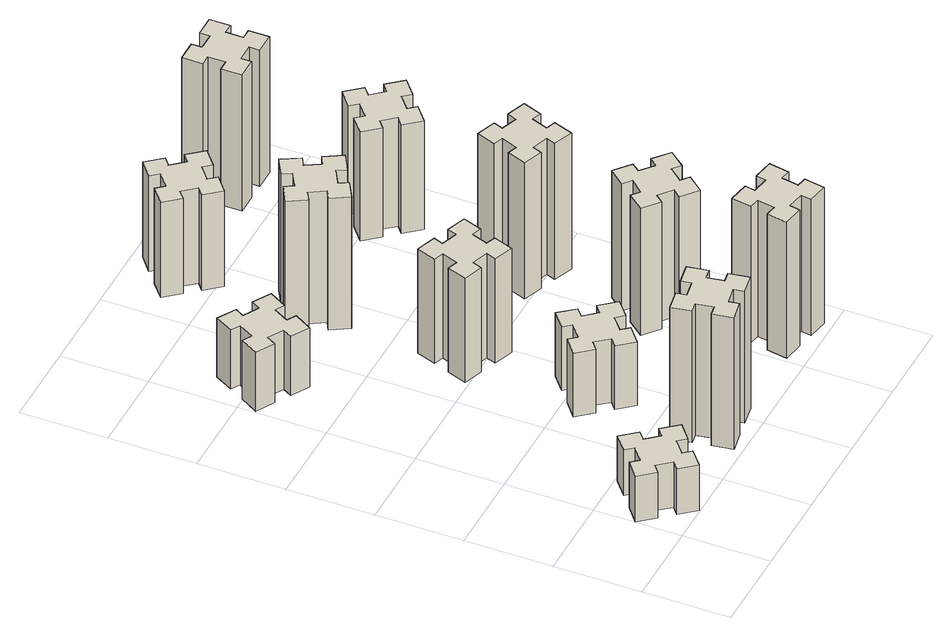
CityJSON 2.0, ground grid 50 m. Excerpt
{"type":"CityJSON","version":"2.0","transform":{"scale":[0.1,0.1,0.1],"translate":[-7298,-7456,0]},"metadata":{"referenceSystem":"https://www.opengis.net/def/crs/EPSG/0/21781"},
"CityObjects":{
"building1":{"type":"Building","attributes":{"class":"1000","function":"1000","usage":"1000","yearOfConstruction":2016,"roofType":"1000","measuredHeight":30,"storeysAboveGround":30,"storeysBelowGround":0},"geometry":[{"type":"Solid","lod":"1","boundaries":[[[[0,1,2,3,4,5,6,7,8,9,10,11,12,13,14,15,16,17,18,19]],[[17,16,20,21]],[[16,15,22,20]],[[15,14,23,22]],[[14,13,24,23]],[[13,12,25,24]],[[12,11,26,25]],[[11,10,27,26]],[[10,9,28,27]],[[9,8,29,28]],[[8,7,30,29]],[[7,6,31,30]],[[6,5,32,31]],[[5,4,33,32]],[[4,3,34,33]],[[3,2,35,34]],[[2,1,36,35]],[[1,0,37,36]],[[0,19,38,37]],[[19,18,39,38]],[[18,17,21,39]],[[24,25,26,27,28,29,30,31,32,33,34,35,36,37,38,39,21,20,22,23]]]]}]},
"building2":{"type":"Building","attributes":{"class":"1000","function":"1000","usage":"1000","yearOfConstruction":2016,"roofType":"1000","measuredHeight":87,"storeysAboveGround":30,"storeysBelowGround":0},"geometry":[{"type":"Solid","lod":"1","boundaries":[[[[40,41,42,43,44,45,46,47,48,49,50,51,52,53,54,55,56,57,58,59]],[[57,56,60,61]],[[56,55,62,60]],[[55,54,63,62]],[[54,53,64,63]],[[53,52,65,64]],[[52,51,66,65]],[[51,50,67,66]],[[50,49,68,67]],[[49,48,69,68]],[[48,47,70,69]],[[47,46,71,70]],[[46,45,72,71]],[[45,44,73,72]],[[44,43,74,73]],[[43,42,75,74]],[[42,41,76,75]],[[41,40,77,76]],[[40,59,78,77]],[[59,58,79,78]],[[58,57,61,79]],[[64,65,66,67,68,69,70,71,72,73,74,75,76,77,78,79,61,60,62,63]]]]}]},
"building3":{"type":"Building","attributes":{"class":"1000","function":"1000","usage":"1000","yearOfConstruction":2016,"roofType":"1000","measuredHeight":39,"storeysAboveGround":30,"storeysBelowGround":0},"geometry":[{"type":"Solid","lod":"1","boundaries":[[[[80,81,82,83,84,85,86,87,88,89,90,91,92,93,94,95,96,97,98,99]],[[97,96,100,101]],[[96,95,102,100]],[[95,94,103,102]],[[94,93,104,103]],[[93,92,105,104]],[[92,91,106,105]],[[91,90,107,106]],[[90,89,108,107]],[[89,88,109,108]],[[88,87,110,109]],[[87,86,111,110]],[[86,85,112,111]],[[85,84,113,112]],[[84,83,114,113]],[[83,82,115,114]],[[82,81,116,115]],[[81,80,117,116]],[[80,99,118,117]],[[99,98,119,118]],[[98,97,101,119]],[[104,105,106,107,108,109,110,111,112,113,114,115,116,117,118,119,101,100,102,103]]]]}]},
"building4":{"type":"Building","attributes":{"class":"1000","function":"1000","usage":"1000","yearOfConstruction":2016,"roofType":"1000","measuredHeight":42,"storeysAboveGround":30,"storeysBelowGround":0},"geometry":[{"type":"Solid","lod":"1","boundaries":[[[[120,121,122,123,124,125,126,127,128,129,130,131,132,133,134,135,136,137,138,139]],[[137,136,140,141]],[[136,135,142,140]],[[135,134,143,142]],[[134,133,144,143]],[[133,132,145,144]],[[132,131,146,145]],[[131,130,147,146]],[[130,129,148,147]],[[129,128,149,148]],[[128,127,150,149]],[[127,126,151,150]],[[126,125,152,151]],[[125,124,153,152]],[[124,123,154,153]],[[123,122,155,154]],[[122,121,156,155]],[[121,120,157,156]],[[120,139,158,157]],[[139,138,159,158]],[[138,137,141,159]],[[144,145,146,147,148,149,150,151,152,153,154,155,156,157,158,159,141,140,142,143]]]]}]},
"building5":{"type":"Building","attributes":{"class":"1000","function":"1000","usage":"1000","yearOfConstruction":2016,"roofType":"1000","measuredHeight":69,"storeysAboveGround":30,"storeysBelowGround":0},"geometry":[{"type":"Solid","lod":"1","boundaries":[[[[160,161,162,163,164,165,166,167,168,169,170,171,172,173,174,175,176,177,178,179]],[[177,176,180,181]],[[176,175,182,180]],[[175,174,183,182]],[[174,173,184,183]],[[173,172,185,184]],[[172,171,186,185]],[[171,170,187,186]],[[170,169,188,187]],[[169,168,189,188]],[[168,167,190,189]],[[167,166,191,190]],[[166,165,192,191]],[[165,164,193,192]],[[164,163,194,193]],[[163,162,195,194]],[[162,161,196,195]],[[161,160,197,196]],[[160,179,198,197]],[[179,178,199,198]],[[178,177,181,199]],[[184,185,186,187,188,189,190,191,192,193,194,195,196,197,198,199,181,180,182,183]]]]}]},
"building6":{"type":"Building","attributes":{"class":"1000","function":"1000","usage":"1000","yearOfConstruction":2016,"roofType":"1000","measuredHeight":87,"storeysAboveGround":30,"storeysBelowGround":0},"geometry":[{"type":"Solid","lod":"1","boundaries":[[[[200,201,202,203,204,205,206,207,208,209,210,211,212,213,214,215,216,217,218,219]],[[217,216,220,221]],[[216,215,222,220]],[[215,214,223,222]],[[214,213,224,223]],[[213,212,225,224]],[[212,211,226,225]],[[211,210,227,226]],[[210,209,228,227]],[[209,208,229,228]],[[208,207,230,229]],[[207,206,231,230]],[[206,205,232,231]],[[205,204,233,232]],[[204,203,234,233]],[[203,202,235,234]],[[202,201,236,235]],[[201,200,237,236]],[[200,219,238,237]],[[219,218,239,238]],[[218,217,221,239]],[[224,225,226,227,228,229,230,231,232,233,234,235,236,237,238,239,221,220,222,223]]]]}]},
"building7":{"type":"Building","attributes":{"class":"1000","function":"1000","usage":"1000","yearOfConstruction":2016,"roofType":"1000","measuredHeight":90,"storeysAboveGround":30,"storeysBelowGround":0},"geometry":[{"type":"Solid","lod":"1","boundaries":[[[[240,241,242,243,244,245,246,247,248,249,250,251,252,253,254,255,256,257,258,259]],[[257,256,260,261]],[[256,255,262,260]],[[255,254,263,262]],[[254,253,264,263]],[[253,252,265,264]],[[252,251,266,265]],[[251,250,267,266]],[[250,249,268,267]],[[249,248,269,268]],[[248,247,270,269]],[[247,246,271,270]],[[246,245,272,271]],[[245,244,273,272]],[[244,243,274,273]],[[243,242,275,274]],[[242,241,276,275]],[[241,240,277,276]],[[240,259,278,277]],[[259,258,279,278]],[[258,257,261,279]],[[264,265,266,267,268,269,270,271,272,273,274,275,276,277,278,279,261,260,262,263]]]]}]},
"building8":{"type":"Building","attributes":{"class":"1000","function":"1000","usage":"1000","yearOfConstruction":2016,"roofType":"1000","measuredHeight":63,"storeysAboveGround":30,"storeysBelowGround":0},"geometry":[{"type":"Solid","lod":"1","boundaries":[[[[280,281,282,283,284,285,286,287,288,289,290,291,292,293,294,295,296,297,298,299]],[[297,296,300,301]],[[296,295,302,300]],[[295,294,303,302]],[[294,293,304,303]],[[293,292,305,304]],[[292,291,306,305]],[[291,290,307,306]],[[290,289,308,307]],[[289,288,309,308]],[[288,287,310,309]],[[287,286,311,310]],[[286,285,312,311]],[[285,284,313,312]],[[284,283,314,313]],[[283,282,315,314]],[[282,281,316,315]],[[281,280,317,316]],[[280,299,318,317]],[[299,298,319,318]],[[298,297,301,319]],[[304,305,306,307,308,309,310,311,312,313,314,315,316,317,318,319,301,300,302,303]]]]}]},
"building9":{"type":"Building","attributes":{"class":"1000","function":"1000","usage":"1000","yearOfConstruction":2016,"roofType":"1000","measuredHeight":84,"storeysAboveGround":30,"storeysBelowGround":0},"geometry":[{"type":"Solid","lod":"1","boundaries":[[[[320,321,322,323,324,325,326,327,328,329,330,331,332,333,334,335,336,337,338,339]],[[337,336,340,341]],[[336,335,342,340]],[[335,334,343,342]],[[334,333,344,343]],[[333,332,345,344]],[[332,331,346,345]],[[331,330,347,346]],[[330,329,348,347]],[[329,328,349,348]],[[328,327,350,349]],[[327,326,351,350]],[[326,325,352,351]],[[325,324,353,352]],[[324,323,354,353]],[[323,322,355,354]],[[322,321,356,355]],[[321,320,357,356]],[[320,339,358,357]],[[339,338,359,358]],[[338,337,341,359]],[[344,345,346,347,348,349,350,351,352,353,354,355,356,357,358,359,341,340,342,343]]]]}]},
"building10":{"type":"Building","attributes":{"class":"1000","function":"1000","usage":"1000","yearOfConstruction":2016,"roofType":"1000","measuredHeight":90,"storeysAboveGround":30,"storeysBelowGround":0},"geometry":[{"type":"Solid","lod":"1","boundaries":[[[[360,361,362,363,364,365,366,367,368,369,370,371,372,373,374,375,376,377,378,379]],[[377,376,380,381]],[[376,375,382,380]],[[375,374,383,382]],[[374,373,384,383]],[[373,372,385,384]],[[372,371,386,385]],[[371,370,387,386]],[[370,369,388,387]],[[369,368,389,388]],[[368,367,390,389]],[[367,366,391,390]],[[366,365,392,391]],[[365,364,393,392]],[[364,363,394,393]],[[363,362,395,394]],[[362,361,396,395]],[[361,360,397,396]],[[360,379,398,397]],[[379,378,399,398]],[[378,377,381,399]],[[384,385,386,387,388,389,390,391,392,393,394,395,396,397,398,399,381,380,382,383]]]]}]},
"building11":{"type":"Building","attributes":{"class":"1000","function":"1000","usage":"1000","yearOfConstruction":2016,"roofType":"1000","measuredHeight":72,"storeysAboveGround":30,"storeysBelowGround":0},"geometry":[{"type":"Solid","lod":"1","boundaries":[[[[400,401,402,403,404,405,406,407,408,409,410,411,412,413,414,415,416,417,418,419]],[[417,416,420,421]],[[416,415,422,420]],[[415,414,423,422]],[[414,413,424,423]],[[413,412,425,424]],[[412,411,426,425]],[[411,410,427,426]],[[410,409,428,427]],[[409,408,429,428]],[[408,407,430,429]],[[407,406,431,430]],[[406,405,432,431]],[[405,404,433,432]],[[404,403,434,433]],[[403,402,435,434]],[[402,401,436,435]],[[401,400,437,436]],[[400,419,438,437]],[[419,418,439,438]],[[418,417,421,439]],[[424,425,426,427,428,429,430,431,432,433,434,435,436,437,438,439,421,420,422,423]]]]}]},
"building12":{"type":"Building","attributes":{"class":"1000","function":"1000","usage":"1000","yearOfConstruction":2016,"roofType":"1000","measuredHeight":90,"storeysAboveGround":30,"storeysBelowGround":0},"geometry":[{"type":"Solid","lod":"1","boundaries":[[[[440,441,442,443,444,445,446,447,448,449,450,451,452,453,454,455,456,457,458,459]],[[457,456,460,461]],[[456,455,462,460]],[[455,454,463,462]],[[454,453,464,463]],[[453,452,465,464]],[[452,451,466,465]],[[451,450,467,466]],[[450,449,468,467]],[[449,448,469,468]],[[448,447,470,469]],[[447,446,471,470]],[[446,445,472,471]],[[445,444,473,472]],[[444,443,474,473]],[[443,442,475,474]],[[442,441,476,475]],[[441,440,477,476]],[[440,459,478,477]],[[459,458,479,478]],[[458,457,461,479]],[[464,465,466,467,468,469,470,471,472,473,474,475,476,477,478,479,461,460,462,463]]]]}]}
},
"vertices":[
[129,213,0],[193,136,0],[147,98,0],[224,6,0],[316,83,0],[278,129,0],[354,193,0],[393,147,0],[485,224,0],[408,316,0],[362,278,0],[297,354,0],[343,393,0],[266,485,0],[174,408,0],[213,362,0],[136,297,0],[98,343,0],[6,266,0],[83,174,0],[136,297,300],[98,343,300],[213,362,300],[174,408,300],[266,485,300],[343,393,300],[297,354,300],[362,278,300],[408,316,300],[485,224,300],[393,147,300],[354,193,300],[278,129,300],[316,83,300],[224,6,300],[147,98,300],[193,136,300],[129,213,300],[83,174,300],[6,266,300],
[915,362,0],[817,345,0],[807,404,0],[688,383,0],[709,265,0],[768,275,0],[786,177,0],[727,167,0],[747,48,0],[866,69,0],[855,128,0],[954,146,0],[964,87,0],[1082,107,0],[1061,226,0],[1002,215,0],[985,314,0],[1044,324,0],[1023,442,0],[905,421,0],[985,314,870],[1044,324,870],[1002,215,870],[1061,226,870],[1082,107,870],[964,87,870],[954,146,870],[855,128,870],[866,69,870],[747,48,870],[727,167,870],[786,177,870],[768,275,870],[709,265,870],[688,383,870],[807,404,870],[817,345,870],[915,362,870],[905,421,870],[1023,442,870],
[316,2367,0],[366,2454,0],[418,2424,0],[478,2528,0],[374,2588,0],[344,2536,0],[257,2586,0],[287,2638,0],[183,2698,0],[123,2594,0],[175,2564,0],[125,2477,0],[73,2507,0],[13,2403,0],[117,2343,0],[147,2395,0],[234,2345,0],[204,2293,0],[308,2233,0],[368,2337,0],[234,2345,390],[204,2293,390],[147,2395,390],[117,2343,390],[13,2403,390],[73,2507,390],[125,2477,390],[175,2564,390],[123,2594,390],[183,2698,390],[287,2638,390],[257,2586,390],[344,2536,390],[374,2588,390],[478,2528,390],[418,2424,390],[366,2454,390],[316,2367,390],[368,2337,390],[308,2233,390],
[853,1002,0],[776,937,0],[738,983,0],[646,906,0],[723,814,0],[769,853,0],[833,776,0],[787,738,0],[864,646,0],[956,723,0],[918,769,0],[994,833,0],[1033,787,0],[1125,864,0],[1048,956,0],[1002,918,0],[937,994,0],[983,1033,0],[906,1125,0],[814,1048,0],[937,994,420],[983,1033,420],[1002,918,420],[1048,956,420],[1125,864,420],[1033,787,420],[994,833,420],[918,769,420],[956,723,420],[864,646,420],[787,738,420],[833,776,420],[769,853,420],[723,814,420],[646,906,420],[738,983,420],[776,937,420],[853,1002,420],[814,1048,420],[906,1125,420],
[972,1541,0],[1006,1635,0],[1062,1614,0],[1103,1727,0],[990,1768,0],[970,1712,0],[876,1746,0],[897,1802,0],[784,1843,0],[743,1730,0],[799,1710,0],[765,1616,0],[709,1637,0],[667,1524,0],[780,1483,0],[801,1539,0],[895,1505,0],[874,1449,0],[987,1407,0],[1028,1520,0],[895,1505,690],[874,1449,690],[801,1539,690],[780,1483,690],[667,1524,690],[709,1637,690],[765,1616,690],[799,1710,690],[743,1730,690],[784,1843,690],[897,1802,690],[876,1746,690],[970,1712,690],[990,1768,690],[1103,1727,690],[1062,1614,690],[1006,1635,690],[972,1541,690],[1028,1520,690],[987,1407,690],
[765,2454,0],[815,2367,0],[763,2337,0],[823,2233,0],[927,2293,0],[897,2345,0],[984,2395,0],[1014,2343,0],[1118,2403,0],[1058,2507,0],[1006,2477,0],[956,2564,0],[1008,2594,0],[948,2698,0],[844,2638,0],[874,2586,0],[787,2536,0],[757,2588,0],[653,2528,0],[713,2424,0],[787,2536,870],[757,2588,870],[874,2586,870],[844,2638,870],[948,2698,870],[1008,2594,870],[956,2564,870],[1006,2477,870],[1058,2507,870],[1118,2403,870],[1014,2343,870],[984,2395,870],[897,2345,870],[927,2293,870],[823,2233,870],[763,2337,870],[815,2367,870],[765,2454,870],[713,2424,870],[653,2528,870],
[1794,345,0],[1695,362,0],[1706,421,0],[1587,442,0],[1567,324,0],[1626,314,0],[1608,215,0],[1549,226,0],[1528,107,0],[1647,87,0],[1657,146,0],[1755,128,0],[1745,69,0],[1863,48,0],[1884,167,0],[1825,177,0],[1842,275,0],[1901,265,0],[1922,383,0],[1804,404,0],[1842,275,900],[1901,265,900],[1825,177,900],[1884,167,900],[1863,48,900],[1745,69,900],[1755,128,900],[1657,146,900],[1647,87,900],[1528,107,900],[1549,226,900],[1608,215,900],[1626,314,900],[1567,324,900],[1587,442,900],[1706,421,900],[1695,362,900],[1794,345,900],[1804,404,900],[1922,383,900],
[1002,3238,0],[937,3314,0],[983,3353,0],[906,3445,0],[814,3368,0],[853,3322,0],[776,3257,0],[738,3303,0],[646,3226,0],[723,3134,0],[769,3173,0],[833,3096,0],[787,3058,0],[864,2966,0],[956,3043,0],[918,3089,0],[994,3153,0],[1033,3107,0],[1125,3184,0],[1048,3276,0],[994,3153,630],[1033,3107,630],[918,3089,630],[956,3043,630],[864,2966,630],[787,3058,630],[833,3096,630],[769,3173,630],[723,3134,630],[646,3226,630],[738,3303,630],[776,3257,630],[853,3322,630],[814,3368,630],[906,3445,630],[983,3353,630],[937,3314,630],[1002,3238,630],[1048,3276,630],[1125,3184,630],
[1677,776,0],[1742,853,0],[1788,814,0],[1865,906,0],[1773,983,0],[1734,937,0],[1658,1002,0],[1696,1048,0],[1604,1125,0],[1527,1033,0],[1573,994,0],[1509,918,0],[1463,956,0],[1386,864,0],[1478,787,0],[1516,833,0],[1593,769,0],[1554,723,0],[1646,646,0],[1723,738,0],[1593,769,840],[1554,723,840],[1516,833,840],[1478,787,840],[1386,864,840],[1463,956,840],[1509,918,840],[1573,994,840],[1527,1033,840],[1604,1125,840],[1696,1048,840],[1658,1002,840],[1734,937,840],[1773,983,840],[1865,906,840],[1788,814,840],[1742,853,840],[1677,776,840],[1723,738,840],[1646,646,840],
[1710,1712,0],[1616,1746,0],[1637,1802,0],[1524,1843,0],[1483,1730,0],[1539,1710,0],[1505,1616,0],[1449,1637,0],[1407,1524,0],[1520,1483,0],[1541,1539,0],[1635,1505,0],[1614,1449,0],[1727,1407,0],[1768,1520,0],[1712,1541,0],[1746,1635,0],[1802,1614,0],[1843,1727,0],[1730,1768,0],[1746,1635,900],[1802,1614,900],[1712,1541,900],[1768,1520,900],[1727,1407,900],[1614,1449,900],[1635,1505,900],[1541,1539,900],[1520,1483,900],[1407,1524,900],[1449,1637,900],[1505,1616,900],[1539,1710,900],[1483,1730,900],[1524,1843,900],[1637,1802,900],[1616,1746,900],[1710,1712,900],[1730,1768,900],[1843,1727,900],
[1609,2433,0],[1673,2356,0],[1627,2318,0],[1704,2226,0],[1796,2303,0],[1758,2349,0],[1834,2413,0],[1873,2367,0],[1965,2444,0],[1888,2536,0],[1842,2498,0],[1777,2574,0],[1823,2613,0],[1746,2705,0],[1654,2628,0],[1693,2582,0],[1616,2517,0],[1578,2563,0],[1486,2486,0],[1563,2394,0],[1616,2517,720],[1578,2563,720],[1693,2582,720],[1654,2628,720],[1746,2705,720],[1823,2613,720],[1777,2574,720],[1842,2498,720],[1888,2536,720],[1965,2444,720],[1873,2367,720],[1834,2413,720],[1758,2349,720],[1796,2303,720],[1704,2226,720],[1627,2318,720],[1673,2356,720],[1609,2433,720],[1563,2394,720],[1486,2486,720],
[1575,3195,0],[1675,3195,0],[1675,3135,0],[1795,3135,0],[1795,3255,0],[1735,3255,0],[1735,3355,0],[1795,3355,0],[1795,3475,0],[1675,3475,0],[1675,3415,0],[1575,3415,0],[1575,3475,0],[1455,3475,0],[1455,3355,0],[1515,3355,0],[1515,3255,0],[1455,3255,0],[1455,3135,0],[1575,3135,0],[1515,3255,900],[1455,3255,900],[1515,3355,900],[1455,3355,900],[1455,3475,900],[1575,3475,900],[1575,3415,900],[1675,3415,900],[1675,3475,900],[1795,3475,900],[1795,3355,900],[1735,3355,900],[1735,3255,900],[1795,3255,900],[1795,3135,900],[1675,3135,900],[1675,3195,900],[1575,3195,900],[1575,3135,900],[1455,3135,900]
]}
